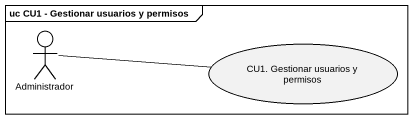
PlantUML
@startuml
mainframe uc CU1 - Gestionar usuarios y permisos
actor Administrador
usecase "CU1. Gestionar usuarios y permisos" as CU1_Gestionar_usuarios_y
Administrador -right- CU1_Gestionar_usuarios_y
Administrador -right- CU1_Gestionar_usuarios_y
@enduml
